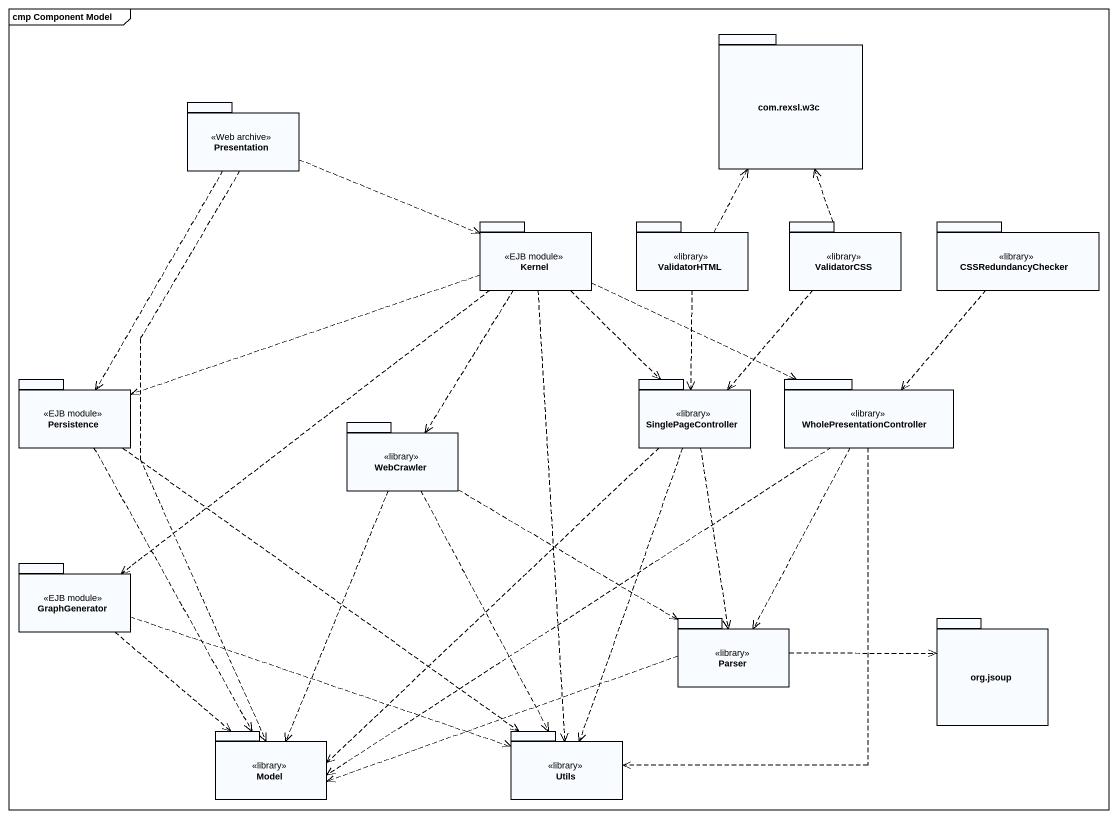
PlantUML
@startuml
mainframe cmp Component Model
package "com.rexsl.w3c" as com_rexsl_w3c {
}
package Presentation <<Web archive>> {
}
package Kernel <<EJB module>> {
}
package ValidatorHTML <<library>> {
}
package ValidatorCSS <<library>> {
}
package CSSRedundancyChecker <<library>> {
}
package Persistence <<EJB module>> {
}
package SinglePageController <<library>> {
}
package WholePresentationController <<library>> {
}
package WebCrawler <<library>> {
}
package GraphGenerator <<EJB module>> {
}
package Parser <<library>> {
}
package "org.jsoup" as org_jsoup {
}
package Model <<library>> {
}
package Utils <<library>> {
}
Presentation .right.> Kernel
Presentation ..> Persistence
Presentation ..> Model
Kernel .left.> Persistence
Kernel ..> SinglePageController
Kernel .right.> WholePresentationController
Kernel ..> WebCrawler
Kernel ..> GraphGenerator
Kernel ..> Utils
ValidatorHTML .up.> com_rexsl_w3c
ValidatorHTML ..> SinglePageController
ValidatorCSS .up.> com_rexsl_w3c
ValidatorCSS ..> SinglePageController
CSSRedundancyChecker ..> WholePresentationController
Persistence ..> Model
Persistence ..> Utils
SinglePageController ..> Parser
SinglePageController ..> Model
SinglePageController ..> Utils
WholePresentationController ..> Parser
WholePresentationController .left.> Model
WholePresentationController ..> Utils
WebCrawler .right.> Parser
WebCrawler ..> Model
WebCrawler ..> Utils
GraphGenerator ..> Model
GraphGenerator .right.> Utils
Parser .right.> org_jsoup
Parser .left.> Model
@enduml
